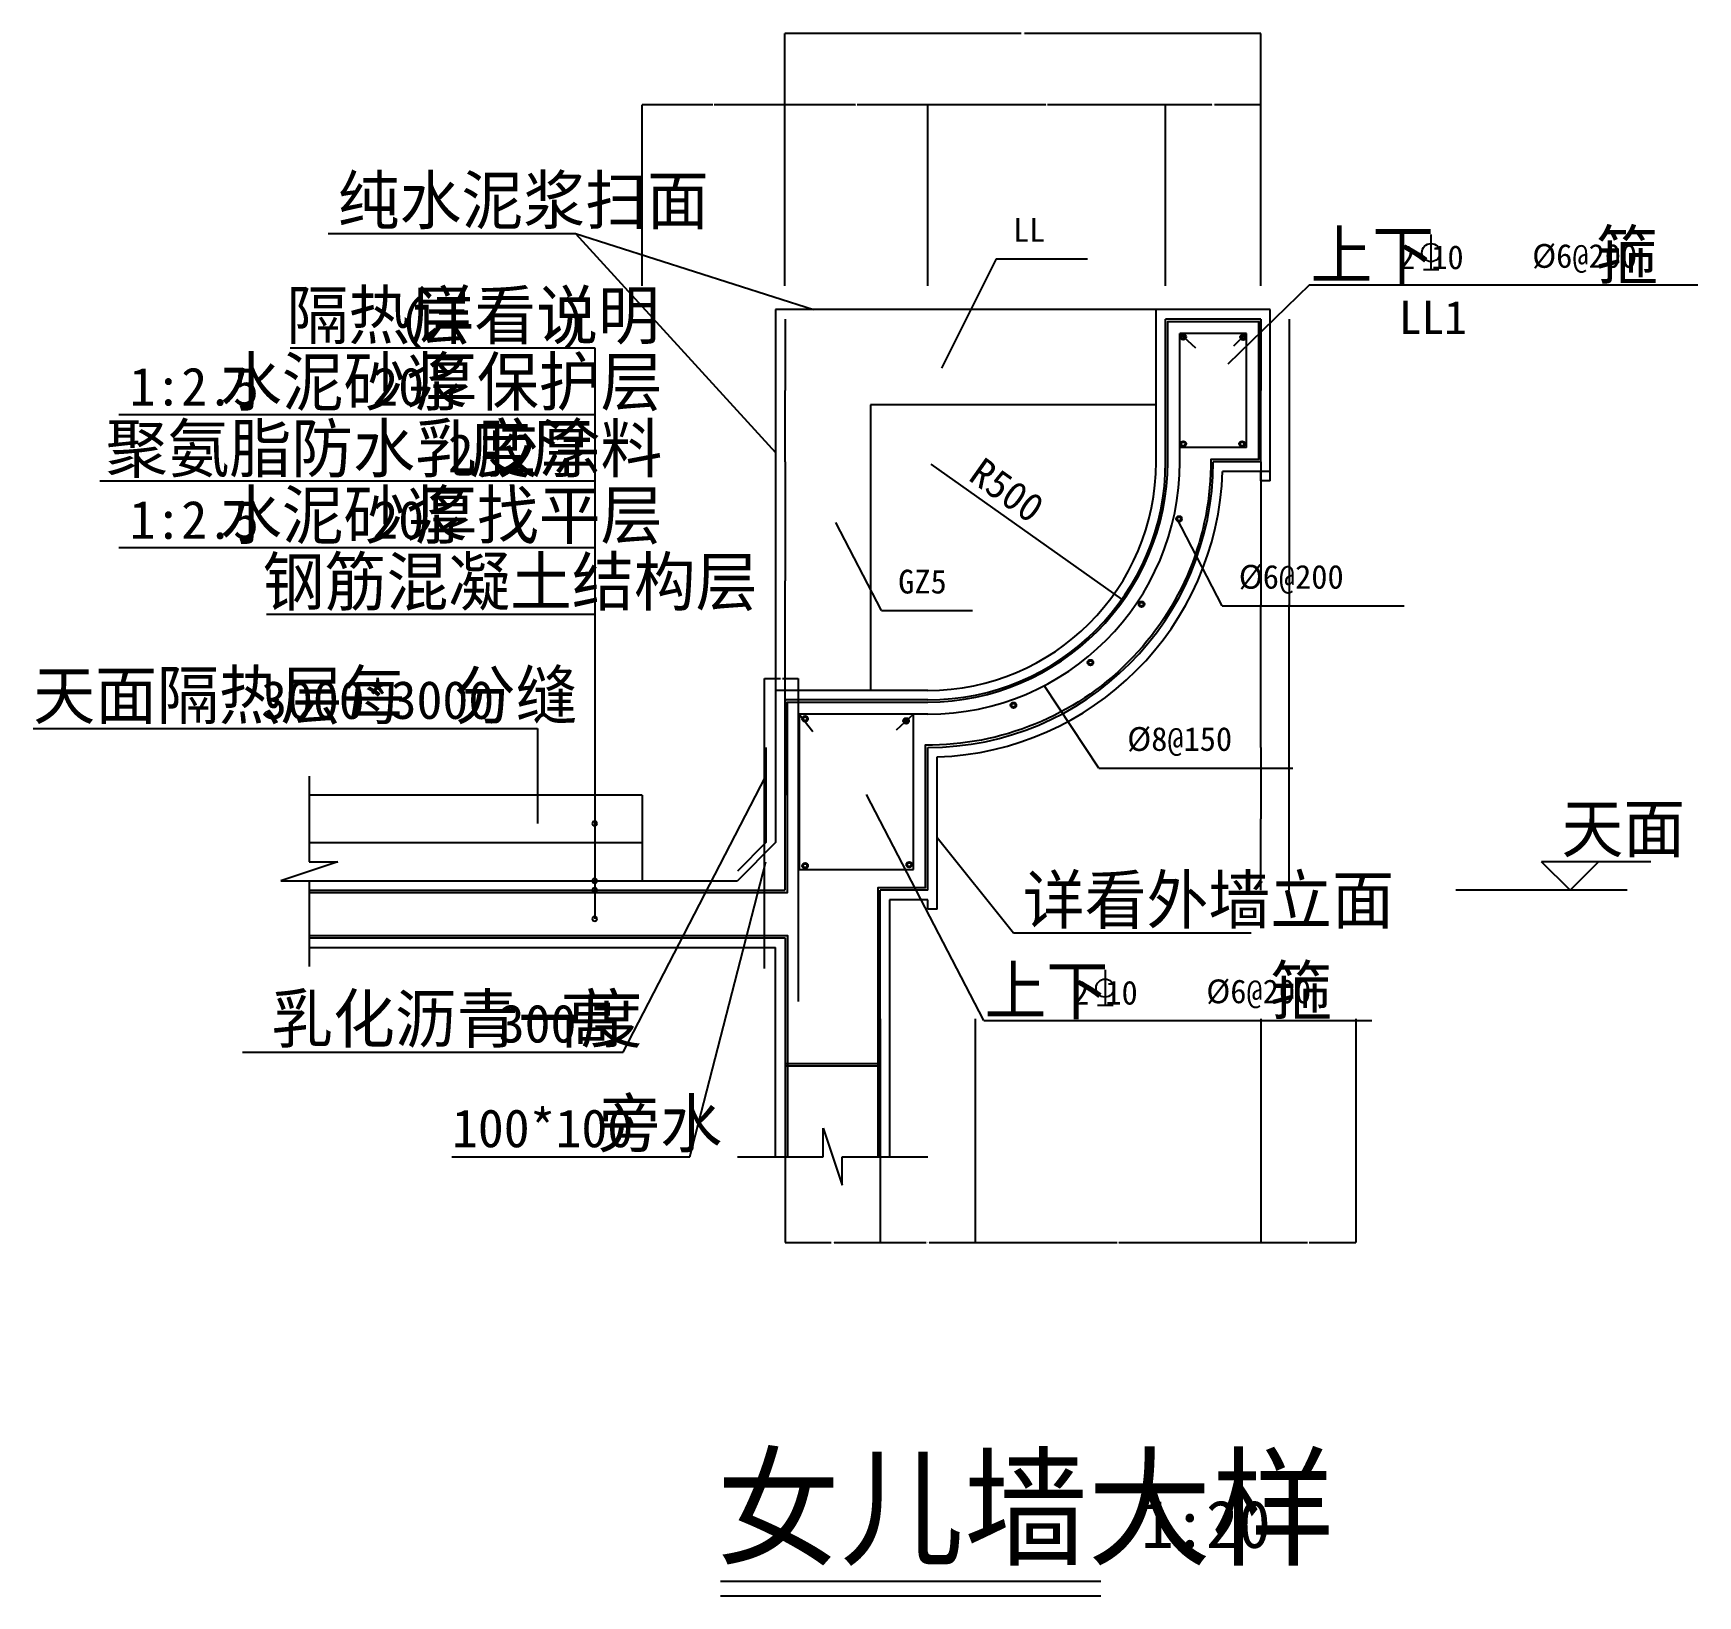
# Model space of a CAD drawing. Header units: metres. Extents: x 1590 to 5088, y -3522 to -239.
import ezdxf

# ---------------------------------------------------------------- set-up
doc = ezdxf.new("R2010")
doc.units = ezdxf.units.M
for name, color, linetype in [('LM', 141, 'Continuous'), ('PUB_DIM', 3, 'Continuous'), ('PUB_TEXT', 7, 'Continuous'), ('PUB_WALL', 255, 'Continuous'), ('S_E_COLUMN', 4, 'Continuous'), ('S_SURFACE', 6, 'Continuous'), ('S_WALL', 255, 'Continuous')]:
    doc.layers.add(name, color=color, linetype=linetype)
doc.dimstyles.get("Standard").update_dxf_attribs({"dimtxt": 2.5, "dimasz": 2.5, "dimexe": 1.25, "dimexo": 0.625, "dimtad": 1, "dimcen": 2.5, "dimazin": 3, "dimtfac": 1, "dimtmove": 0, "dimatfit": 3})

# ---------------------------------------------------------------- blocks, each defined once
blk = doc.blocks.new('*D1')
for p, q in [((4169.94, -1740), (4169.94, -1890)), ((4169.69, -1890), (4169.44, -1890)), ((4169.94, -2040), (4169.94, -1890)), ((4169.94, -1890), (4169.94, -1890)), ((4170.19, -1890), (4170.44, -1890))]:
    blk.add_line(p, q)
at = {"layer": 'Defpoints'}
for p in [(4169.94, -1740), (4169.94, -1890), (4169.94, -2040)]:
    blk.add_point(p, dxfattribs=at)
at = {"layer": 'PUB_DIM', "insert": (4169.94, -1888.875), "char_height": 1, "attachment_point": 5}
blk.add_mtext('0', dxfattribs=at)
blk = doc.blocks.new('*D2')
for p, q in [((4169.94, -1140), (4169.94, -1440)), ((4169.69, -1440), (4169.44, -1440)), ((4169.94, -1740), (4169.94, -1440)), ((4169.94, -1440), (4169.94, -1440)), ((4170.19, -1440), (4170.44, -1440))]:
    blk.add_line(p, q)
at = {"layer": 'Defpoints'}
for p in [(4169.94, -1140), (4169.94, -1440), (4169.94, -1740)]:
    blk.add_point(p, dxfattribs=at)
at = {"layer": 'PUB_DIM', "insert": (4169.94, -1438.875), "char_height": 1, "attachment_point": 5}
blk.add_mtext('0', dxfattribs=at)
blk = doc.blocks.new('*D3')
for p, q in [((4169.94, -840), (4169.94, -990)), ((4169.69, -990), (4169.44, -990)), ((4169.94, -1140), (4169.94, -990)), ((4169.94, -990), (4169.94, -990)), ((4170.19, -990), (4170.44, -990))]:
    blk.add_line(p, q)
at = {"layer": 'Defpoints'}
for p in [(4169.94, -840), (4169.94, -990), (4169.94, -1140)]:
    blk.add_point(p, dxfattribs=at)
at = {"layer": 'PUB_DIM', "insert": (4169.94, -988.875), "char_height": 1, "attachment_point": 5}
blk.add_mtext('0', dxfattribs=at)
blk = doc.blocks.new('*D4')
for p, q in [((4229.94, -840), (4229.94, -1440)), ((4229.69, -1440), (4229.44, -1440)), ((4229.94, -2040), (4229.94, -1440)), ((4229.94, -1440), (4229.94, -1440)), ((4230.19, -1440), (4230.44, -1440))]:
    blk.add_line(p, q)
at = {"layer": 'Defpoints'}
for p in [(4229.94, -840), (4229.94, -1440), (4229.94, -2040)]:
    blk.add_point(p, dxfattribs=at)
at = {"layer": 'PUB_DIM', "insert": (4229.94, -1438.875), "char_height": 1, "attachment_point": 5}
blk.add_mtext('0', dxfattribs=at)
blk = doc.blocks.new('*D5')
for p, q in [((4066.97, -390), (3969.69, -390)), ((3969.94, -770), (3969.94, -390)), ((4170.25, -390), (4072.97, -390)), ((4170, -770), (4170, -390))]:
    blk.add_line(p, q)
at = {"layer": 'Defpoints'}
for p in [(4170, -390), (3969.94, -770), (4170, -770)]:
    blk.add_point(p, dxfattribs=at)
at = {"layer": 'PUB_DIM', "insert": (4069.97, -390), "char_height": 1, "attachment_point": 5}
blk.add_mtext('200,06', dxfattribs=at)
blk = doc.blocks.new('*D6')
for p, q in [((3718.44, -390), (3469.69, -390)), ((3469.94, -770), (3469.94, -390)), ((3970.19, -390), (3721.44, -390)), ((3969.94, -770), (3969.94, -390))]:
    blk.add_line(p, q)
at = {"layer": 'Defpoints'}
for p in [(3969.94, -390), (3469.94, -770), (3969.94, -770)]:
    blk.add_point(p, dxfattribs=at)
at = {"layer": 'PUB_DIM', "insert": (3719.94, -390), "char_height": 1, "attachment_point": 5}
blk.add_mtext('500', dxfattribs=at)
blk = doc.blocks.new('*D7')
for p, q in [((3318.44, -390), (3169.69, -390)), ((3169.94, -770), (3169.94, -390)), ((3470.19, -390), (3321.44, -390)), ((3469.94, -770), (3469.94, -390))]:
    blk.add_line(p, q)
at = {"layer": 'Defpoints'}
for p in [(3469.94, -390), (3169.94, -770), (3469.94, -770)]:
    blk.add_point(p, dxfattribs=at)
at = {"layer": 'PUB_DIM', "insert": (3319.94, -390), "char_height": 1, "attachment_point": 5}
blk.add_mtext('300', dxfattribs=at)
blk = doc.blocks.new('*D8')
for p, q in [((3018.44, -390), (2869.69, -390)), ((2869.94, -770), (2869.94, -390)), ((3170.19, -390), (3021.44, -390)), ((3169.94, -770), (3169.94, -390))]:
    blk.add_line(p, q)
at = {"layer": 'Defpoints'}
for p in [(3169.94, -390), (2869.94, -770), (3169.94, -770)]:
    blk.add_point(p, dxfattribs=at)
at = {"layer": 'PUB_DIM', "insert": (3019.94, -390), "char_height": 1, "attachment_point": 5}
blk.add_mtext('300', dxfattribs=at)
blk = doc.blocks.new('*D9')
for p, q in [((3666.47, -240), (3169.69, -240)), ((3169.94, -620), (3169.94, -240)), ((4170.25, -240), (3673.47, -240)), ((4170, -620), (4170, -240))]:
    blk.add_line(p, q)
at = {"layer": 'Defpoints'}
for p in [(4170, -240), (3169.94, -620), (4170, -620)]:
    blk.add_point(p, dxfattribs=at)
at = {"layer": 'PUB_DIM', "insert": (3669.97, -240), "char_height": 1, "attachment_point": 5}
blk.add_mtext('1000,06', dxfattribs=at)
blk = doc.blocks.new('*D10')
for p, q in [((3170, -2310), (3170, -2780)), ((3369.96, -2310), (3369.96, -2780)), ((3170.25, -2780), (3266.98, -2780)), ((3272.98, -2780), (3369.71, -2780))]:
    blk.add_line(p, q)
at = {"layer": 'Defpoints'}
for p in [(3170, -2310), (3369.96, -2310), (3170, -2780)]:
    blk.add_point(p, dxfattribs=at)
at = {"layer": 'PUB_DIM', "insert": (3269.98, -2780), "char_height": 1, "attachment_point": 5}
blk.add_mtext('199,96', dxfattribs=at)
blk = doc.blocks.new('*D11')
for p, q in [((3369.96, -2310), (3369.96, -2780)), ((3569.94, -2310), (3569.94, -2780)), ((3370.21, -2780), (3466.95, -2780)), ((3472.95, -2780), (3569.69, -2780))]:
    blk.add_line(p, q)
at = {"layer": 'Defpoints'}
for p in [(3369.96, -2310), (3569.94, -2310), (3369.96, -2780)]:
    blk.add_point(p, dxfattribs=at)
at = {"layer": 'PUB_DIM', "insert": (3469.95, -2780), "char_height": 1, "attachment_point": 5}
blk.add_mtext('199,98', dxfattribs=at)
blk = doc.blocks.new('*D12')
for p, q in [((3569.94, -2310), (3569.94, -2780)), ((4169.94, -2310), (4169.94, -2780)), ((3570.19, -2780), (3868.44, -2780)), ((3871.44, -2780), (4169.69, -2780))]:
    blk.add_line(p, q)
at = {"layer": 'Defpoints'}
for p in [(3569.94, -2310), (4169.94, -2310), (3569.94, -2780)]:
    blk.add_point(p, dxfattribs=at)
at = {"layer": 'PUB_DIM', "insert": (3869.94, -2780), "char_height": 1, "attachment_point": 5}
blk.add_mtext('600', dxfattribs=at)
blk = doc.blocks.new('*D13')
for p, q in [((4169.94, -2310), (4169.94, -2780)), ((4369.94, -2310), (4369.94, -2780)), ((4170.19, -2780), (4268.44, -2780)), ((4271.44, -2780), (4369.69, -2780))]:
    blk.add_line(p, q)
at = {"layer": 'Defpoints'}
for p in [(4169.94, -2310), (4369.94, -2310), (4169.94, -2780)]:
    blk.add_point(p, dxfattribs=at)
at = {"layer": 'PUB_DIM', "insert": (4269.94, -2780), "char_height": 1, "attachment_point": 5}
blk.add_mtext('200', dxfattribs=at)
blk = doc.blocks.new('*D14')
for p, q in [((3170, -840), (3170, -990)), ((3169.75, -990), (3169.5, -990)), ((3170, -1140), (3170, -990)), ((3170, -990), (3170, -990)), ((3170.25, -990), (3170.5, -990))]:
    blk.add_line(p, q)
at = {"layer": 'Defpoints'}
for p in [(3170, -840), (3170, -990), (3170, -1140)]:
    blk.add_point(p, dxfattribs=at)
at = {"layer": 'PUB_DIM', "insert": (3170, -988.875), "char_height": 1, "attachment_point": 5}
blk.add_mtext('0', dxfattribs=at)
blk = doc.blocks.new('*D15')
for p, q in [((3170, -1640), (3170, -1840)), ((3169.75, -1840), (3169.5, -1840)), ((3170, -2040), (3170, -1840)), ((3170, -1840), (3170, -1840)), ((3170.25, -1840), (3170.5, -1840))]:
    blk.add_line(p, q)
at = {"layer": 'Defpoints'}
for p in [(3170, -1640), (3170, -1840), (3170, -2040)]:
    blk.add_point(p, dxfattribs=at)
at = {"layer": 'PUB_DIM', "insert": (3170, -1838.875), "char_height": 1, "attachment_point": 5}
blk.add_mtext('0', dxfattribs=at)
blk = doc.blocks.new('*D16')
for p, q in [((3170, -1140), (3170, -1390)), ((3169.75, -1390), (3169.5, -1390)), ((3170, -1640), (3170, -1390)), ((3170, -1390), (3170, -1390)), ((3170.25, -1390), (3170.5, -1390))]:
    blk.add_line(p, q)
at = {"layer": 'Defpoints'}
for p in [(3170, -1140), (3170, -1390), (3170, -1640)]:
    blk.add_point(p, dxfattribs=at)
at = {"layer": 'PUB_DIM', "insert": (3170, -1388.875), "char_height": 1, "attachment_point": 5}
blk.add_mtext('0', dxfattribs=at)
blk = doc.blocks.new('*D17')
for p, q in [((3126.85, -2204.09), (3126.85, -1594.76)), ((3127.1, -1594.76), (3160.55, -1594.76)), ((3164.55, -1594.76), (3198, -1594.76)), ((3198.25, -2274.1), (3198.25, -1594.76))]:
    blk.add_line(p, q)
at = {"layer": 'Defpoints'}
for p in [(3126.85, -1594.76), (3126.85, -2204.09), (3198.25, -2274.1)]:
    blk.add_point(p, dxfattribs=at)
at = {"layer": 'PUB_DIM', "insert": (3162.55, -1594.76), "char_height": 1, "attachment_point": 5}
blk.add_mtext('71,4', dxfattribs=at)

msp = doc.modelspace()

# ---------------------------------------------------------------- hatches: boundary and pattern name
at = {"layer": 'S_SURFACE'}
h = msp.add_hatch(dxfattribs=at)
h.set_pattern_fill('ANSI31', scale=500)
h.paths.add_polyline_path([(3364.96, -2410), (3175, -2410), (3175, -2600), (3249.94, -2600), (3249.94, -2540), (3289.94, -2660), (3289.94, -2600), (3364.96, -2600)])

# ---------------------------------------------------------------- linework, layer by layer
for points in [[(3034.7, -3492.07), (3834.14, -3492.07)], [(3034.7, -3522.34), (3834.14, -3522.34)]]:
    msp.add_lwpolyline(points)
at = {"layer": 'LM'}
for p, q in [((4527.8, -662.19), (4527.8, -734.87)), ((3613.94, -713.41), (3499.27, -942.64)), ((3613.94, -713.41), (3805.49, -713.41)), ((4272.74, -768.12), (4100.45, -934.37)), ((4272.74, -768.12), (5088.44, -768.12)), ((4512.13, -735.99), (4544.58, -735.99)), ((4088.53, -1442.38), (3992.85, -1257.02)), ((3372.69, -1452.48), (3277.02, -1267.11)), ((3372.69, -1452.48), (3564.25, -1452.48)), ((4088.53, -1442.38), (4471.63, -1442.38)), ((3829.33, -1783.17), (3714.95, -1609.97)), ((3829.33, -1783.17), (4237.18, -1783.17)), ((3587.7, -2313.46), (3341.51, -1838.55)), ((3842.76, -2207.53), (3842.76, -2280.21)), ((3827.1, -2281.33), (3859.55, -2281.33)), ((3587.7, -2313.46), (4403.4, -2313.46))]:
    msp.add_line(p, q, dxfattribs=at)
for centre in [(4527.8, -700.21), (3842.76, -2245.55)]:
    msp.add_circle(centre, 19.01, dxfattribs=at)
at = {"layer": 'PUB_DIM'}
for p, q in [((3878.17, -1428.7), (3476.94, -1144.95)), ((4990, -1980), (4760, -1980)), ((4820, -2040), (4760, -1980)), ((4880, -1980), (4820, -2040)), ((4940, -2040), (4580, -2040))]:
    msp.add_line(p, q, dxfattribs=at)
at = {"layer": 'PUB_WALL'}
msp.add_lwpolyline([(2169.94, -2045), (3174.94, -2045), (3174.94, -1645), (3469.94, -1645, 0.41), (3974.94, -1140), (3974.94, -845), (4164.94, -845), (4164.94, -1135), (4064.92, -1135, -0.42), (3464.94, -1734.98), (3464.94, -2035), (3364.96, -2035), (3364.96, -2600)], format="xyb", dxfattribs=at)
for points in [[(2169.94, -2135), (3175, -2135), (3175, -2600)], [(3369.96, -2405), (3169.94, -2405)]]:
    msp.add_lwpolyline(points, dxfattribs=at)
at = {"layer": 'S_E_COLUMN'}
for p, q in [((2869.94, -1840), (2169.94, -1840)), ((2869.94, -1840), (2869.94, -2020)), ((2169.94, -1940), (2869.94, -1940))]:
    msp.add_line(p, q, dxfattribs=at)
at = {"layer": 'S_SURFACE'}
for p, q in [((2209.94, -660), (2729.94, -660)), ((2729.94, -660), (3149.94, -1120)), ((2729.94, -660), (3229.94, -820)), ((4049.94, -820), (3149.94, -820)), ((3149.94, -820), (3149.94, -1940)), ((4189.96, -820), (3949.94, -820)), ((3949.94, -1140), (3949.94, -820)), ((4189.96, -1160), (4189.96, -820)), ((2130, -900), (2769.94, -900)), ((2769.94, -900), (2769.94, -2100)), ((1769.94, -1040), (2769.94, -1040)), ((3949.94, -1020), (3349.94, -1020)), ((3349.94, -1020), (3349.94, -1620)), ((1730, -1180), (2769.94, -1180)), ((4189.96, -1160), (4089.62, -1160)), ((4169.96, -1180), (4169.96, -1160)), ((4189.96, -1180), (4169.96, -1180)), ((4189.96, -1180), (4189.96, -1160)), ((1769.94, -1320), (2769.94, -1320)), ((2080, -1460), (2769.94, -1460)), ((3469.94, -1620), (3149.94, -1620)), ((1589.94, -1700), (2649.94, -1700)), ((2649.94, -1700), (2649.94, -1900)), ((3129.94, -1740), (3129.94, -1940)), ((3489.94, -2060), (3489.94, -1759.68)), ((2169.94, -1800), (2169.94, -1980)), ((2829.94, -2380), (3129.94, -1800)), ((3129.94, -1940), (3069.94, -2000)), ((3149.94, -1940), (3069.94, -2020)), ((3649.94, -2130), (3489.94, -1930)), ((2229.94, -1980), (2109.94, -2020)), ((2169.94, -1980), (2229.94, -1980)), ((2969.94, -2600), (3129.94, -1980)), ((2109.94, -2020), (2169.94, -2020)), ((2169.94, -2020), (3069.94, -2020)), ((2169.94, -2020), (2169.94, -2200)), ((3389.94, -2060), (3389.94, -2600)), ((3469.94, -2060), (3389.94, -2060)), ((3469.94, -2080), (3469.94, -2060)), ((3489.94, -2080), (3489.94, -2060)), ((3489.94, -2080), (3469.94, -2080)), ((4149.94, -2130), (3649.94, -2130)), ((2169.94, -2160), (3149.94, -2160)), ((3149.94, -2600), (3149.94, -2160)), ((2029.94, -2380), (2829.94, -2380)), ((3249.94, -2540), (3289.94, -2660)), ((3249.94, -2600), (3249.94, -2540)), ((2469.94, -2600), (2969.94, -2600)), ((3069.94, -2600), (3249.94, -2600)), ((3289.94, -2660), (3289.94, -2600)), ((3289.94, -2600), (3469.94, -2600))]:
    msp.add_line(p, q, dxfattribs=at)
for centre, radius, start, end in [((3469.94, -1140), 480, 270, 360), ((3469.94, -1140), 620, 271.85, 358.15), ((2769.94, -1900), 5, 0, 180), ((2769.94, -1900), 5, 180, 0), ((2769.94, -2020), 5, 0, 180), ((2769.94, -2020), 5, 180, 0), ((2769.94, -2040), 5, 0, 180), ((2769.94, -2040), 5, 180, 0), ((2769.94, -2100), 5, 0, 180), ((2769.94, -2100), 5, 180, 0)]:
    msp.add_arc(centre, radius, start, end, dxfattribs=at)
at = {"layer": 'S_WALL'}
for p, q in [((3969.94, -1140), (3969.94, -840)), ((4169.94, -840), (3969.94, -840)), ((3999.94, -870), (4032.57, -899.98)), ((4139.94, -870), (3999.94, -870)), ((3999.94, -1140), (3999.94, -870)), ((4139.94, -870), (4112.69, -897.01)), ((4139.94, -1110), (4139.94, -870)), ((4169.94, -1140), (4169.94, -840)), ((4139.94, -1110), (3999.94, -1110)), ((4169.94, -1140), (4069.94, -1140)), ((3169.94, -1640), (3169.94, -2040)), ((3469.94, -1640), (3169.94, -1640)), ((3469.94, -1670), (3199.94, -1670)), ((3199.94, -1670), (3199.94, -1996.44)), ((3199.94, -1670), (3228.43, -1706.54)), ((3439.94, -1670), (3403.5, -1703.58)), ((3439.94, -1996.44), (3439.94, -1670)), ((3469.94, -2040), (3469.94, -1740)), ((3199.94, -1996.44), (3439.94, -1996.44)), ((2169.94, -2040), (3169.94, -2040)), ((3369.96, -2600), (3369.96, -2040)), ((3469.94, -2040), (3369.96, -2040)), ((2169.94, -2140), (3170, -2140)), ((3170, -2140), (3170, -2600)), ((3369.96, -2410), (3169.94, -2410))]:
    msp.add_line(p, q, dxfattribs=at)
for centre, radius in [((4007.17, -877.17), 5.93), ((4007.17, -877.17), 3.93), ((4132.87, -877.87), 5.93), ((4132.87, -877.87), 3.93), ((4007.17, -1102.3), 5.93), ((4007.17, -1102.3), 3.93), ((4130.75, -1102.3), 5.93), ((4130.75, -1102.3), 3.93), ((3998.16, -1259.66), 5.93), ((3998.16, -1259.66), 3.93), ((3919.35, -1439.06), 5.93), ((3919.35, -1439.06), 3.93), ((3812.08, -1561.57), 5.93), ((3812.08, -1561.57), 3.93), ((3212.23, -1679.71), 5.93), ((3212.23, -1679.71), 3.93), ((3424.59, -1684.09), 5.93), ((3650.08, -1651.27), 5.93), ((3650.08, -1651.27), 3.93), ((3424.59, -1684.09), 3.93), ((3212.23, -1988.39), 5.93), ((3212.23, -1988.39), 3.93), ((3431.15, -1986.2), 5.93), ((3431.15, -1986.2), 3.93)]:
    msp.add_circle(centre, radius, dxfattribs=at)
for radius in [600, 500, 530]:
    msp.add_arc((3469.94, -1140), radius, 270, 360, dxfattribs=at)

# ---------------------------------------------------------------- texts
at = {"layer": 'PUB_DIM'}
msp.add_text('R500', height=60, rotation=324.73, dxfattribs=at).set_placement((3552.65, -1176.45))
at = {"layer": 'PUB_TEXT'}
for s, height, p in [('纯水泥浆扫面', 100, (2229.94, -640)), ('LL', 50, (3649.15, -677.39)), ('上下     箍', 100, (4274.39, -755.06)), ('2 10', 50, (4460.36, -734.93)), ('%%c6@200', 50, (4740.54, -732.1)), ('隔热层', 100, (2122.18, -881.52)), ('详看说明', 100, (2386.73, -881.52)), ('(', 80, (2359.28, -881.52)), (')', 80, (2697.77, -881.52)), ('LL1', 70, (4460.36, -871.34)), ('水泥砂浆', 100, (1982.38, -1021.52)), ('厚保护层', 100, (2392.43, -1021.52)), ('1:2.5', 80, (1792.18, -1021.52)), ('20', 80, (2302.63, -1021.52)), ('聚氨脂防水乳胶涂料', 100, (1742.18, -1161.52)), ('度', 100, (2505.88, -1161.52)), ('2', 80, (2461.17, -1161.52)), ('2', 80, (2591.17, -1161.52)), ('厚', 100, (2635.88, -1161.52)), ('水泥砂浆', 100, (1982.38, -1301.52)), ('厚找平层', 100, (2392.43, -1301.52)), ('1:2.5', 80, (1792.18, -1301.52)), ('20', 80, (2302.63, -1301.52)), ('钢筋混凝土结构层', 100, (2072.18, -1441.52)), ('%%c6@200', 50, (4123.73, -1406.36)), ('GZ5', 50, (3407.9, -1416.46)), ('天面隔热层每', 100, (1589.94, -1680)), ('分缝', 100, (2473.99, -1680)), ('3000*3000', 80, (2068.93, -1680)), ('%%c8@150', 50, (3889.28, -1747.15)), ('天面', 100, (4802.09, -1960)), ('详看外墙立面', 100, (3669.94, -2110)), ('上下     箍', 100, (3589.36, -2300.39)), ('2 10', 50, (3775.32, -2280.27)), ('%%c6@200', 50, (4055.51, -2277.44)), ('乳化沥青一度', 100, (2089.94, -2360)), ('高', 100, (2698.77, -2360)), ('300', 80, (2568.3, -2360)), ('旁水', 100, (2777.9, -2580)), ('100*100', 80, (2469.94, -2580)), ('女儿墙大样', 200, (3026.24, -3437.4)), ('1:20', 100, (3918.82, -3422.08))]:
    msp.add_text(s, height=height, dxfattribs=at).set_placement(p)

# ---------------------------------------------------------------- dimensions: what is measured, and where the dimension line sits
at = {"layer": 'PUB_DIM'}
for base, p1, p2, picture, middle in [((4170, -240), (4170, -620), (3169.94, -620), '*D9', (3669.97, -240)), ((3169.94, -390), (3169.94, -770), (2869.94, -770), '*D8', (3019.94, -390)), ((3469.94, -390), (3469.94, -770), (3169.94, -770), '*D7', (3319.94, -390)), ((3969.94, -390), (3969.94, -770), (3469.94, -770), '*D6', (3719.94, -390)), ((4170, -390), (4170, -770), (3969.94, -770), '*D5', (4069.97, -390)), ((3170, -990), (3170, -840), (3170, -1140), '*D14', (3170, -988.875)), ((4169.94, -990), (4169.94, -1140), (4169.94, -840), '*D3', (4169.94, -988.875)), ((4229.94, -1440), (4229.94, -2040), (4229.94, -840), '*D4', (4229.94, -1438.875)), ((3170, -1390), (3170, -1140), (3170, -1640), '*D16', (3170, -1388.875)), ((4169.94, -1440), (4169.94, -1740), (4169.94, -1140), '*D2', (4169.94, -1438.875)), ((3126.85, -1594.76), (3126.85, -2204.09), (3198.25, -2274.1), '*D17', (3162.55, -1594.76)), ((3170, -1840), (3170, -1640), (3170, -2040), '*D15', (3170, -1838.875)), ((4169.94, -1890), (4169.94, -2040), (4169.94, -1740), '*D1', (4169.94, -1888.875)), ((3170, -2780), (3170, -2310), (3369.96, -2310), '*D10', (3269.98, -2780)), ((3369.96, -2780), (3369.96, -2310), (3569.94, -2310), '*D11', (3469.95, -2780)), ((3569.94, -2780), (3569.94, -2310), (4169.94, -2310), '*D12', (3869.94, -2780)), ((4169.94, -2780), (4169.94, -2310), (4369.94, -2310), '*D13', (4269.94, -2780))]:
    dim = msp.add_linear_dim(base=base, p1=p1, p2=p2, dimstyle='Standard', dxfattribs=at)
    dim.commit()
    dim.dimension.update_dxf_attribs({"geometry": picture, "text_midpoint": middle})

doc.saveas('drawing.dxf')
